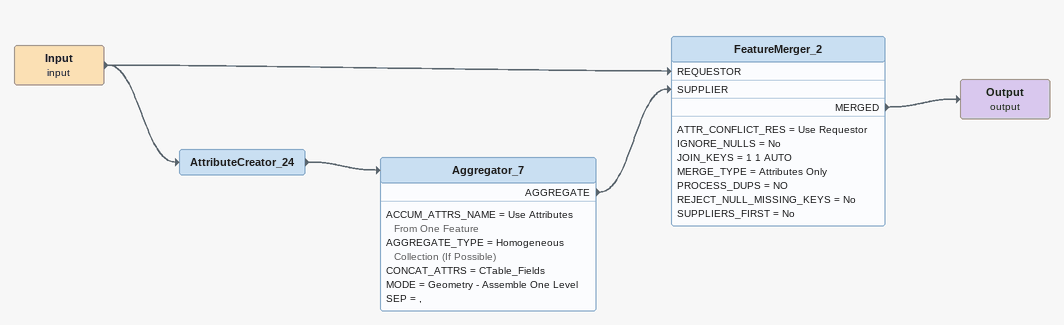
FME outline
Input (input)
    -> FeatureMerger_2 [REQUESTOR]
    -> AttributeCreator_24
AttributeCreator_24
    -> Aggregator_7
Aggregator_7
    ACCUM_ATTRS_NAME = Use Attributes From One Feature
    AGGREGATE_TYPE = Homogeneous Collection (If Possible)
    CONCAT_ATTRS = CTable_Fields
    MODE = Geometry - Assemble One Level
    SEP = ,
    AGGREGATE -> FeatureMerger_2 [SUPPLIER]
FeatureMerger_2
    ATTR_CONFLICT_RES = Use Requestor
    IGNORE_NULLS = No
    JOIN_KEYS = 1 1 AUTO
    MERGE_TYPE = Attributes Only
    PROCESS_DUPS = NO
    REJECT_NULL_MISSING_KEYS = No
    SUPPLIERS_FIRST = No
    MERGED -> Output (output)
Output (output)
